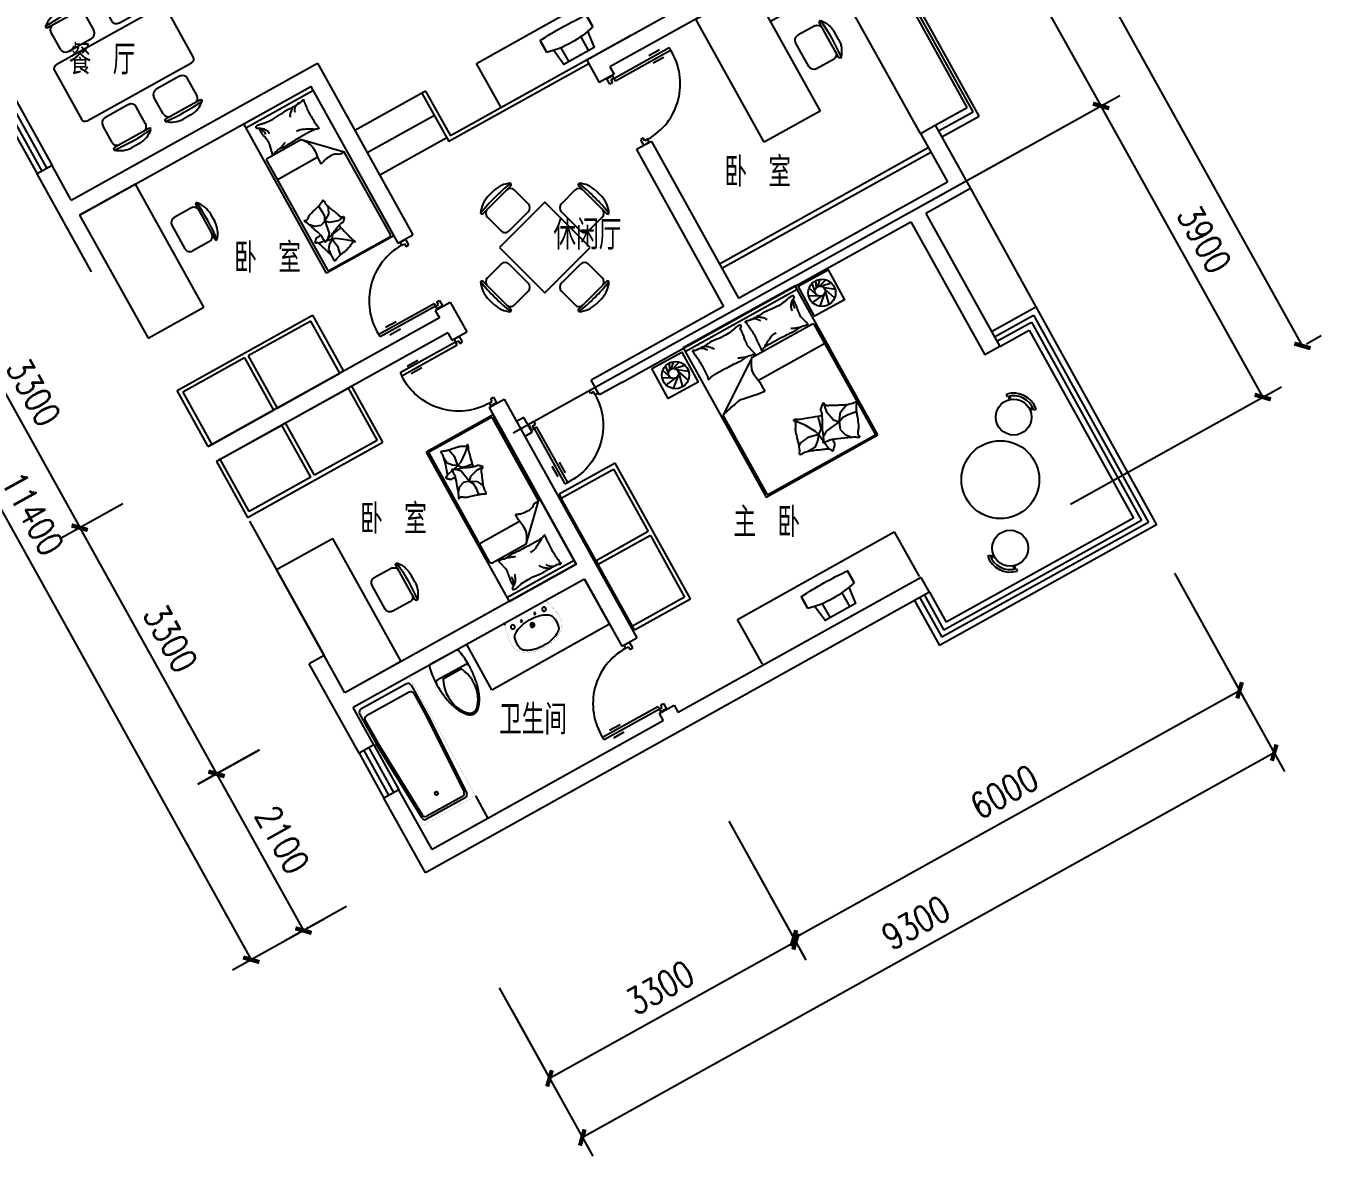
# Model space of a CAD drawing. Header units: millimetres. Extents: x 964 to 43707, y 588 to 33751.
# Drawn here: x 28531 to 43707, y 588 to 13825 of the extents above; entities that cross this region are included whole.
import ezdxf
from ezdxf.enums import TextEntityAlignment as Align

# ---------------------------------------------------------------- set-up
doc = ezdxf.new("R2010")
doc.units = ezdxf.units.MM
for name, color, linetype in [('1', 7, 'Continuous'), ('AXIS', 3, 'Continuous'), ('PUB_DIM', 3, 'Continuous'), ('PUB_TITLE', 4, 'Continuous'), ('PUB_WINDW', 7, 'Continuous'), ('WALL', 255, 'Continuous'), ('WINDOW', 2, 'Continuous'), ('家配', 7, 'Continuous')]:
    doc.layers.add(name, color=color, linetype=linetype)
doc.styles.add('_XY', font='txt.shx', dxfattribs={"width": 0.8, "bigfont": 'XY.shx'})
doc.styles.add('DIM_FONT', font='SIMPLEX', dxfattribs={"width": 0.8})
doc.styles.add('SIMPLEX', font='SIMPLEX.SHX')
doc.styles.get("Standard").update_dxf_attribs({"font": 'arial.ttf'})
doc.dimstyles.new('NORMAL', dxfattribs={"dimscale": 2, "dimtxt": 300, "dimasz": 1, "dimexe": 250, "dimexo": 300, "dimgap": 0.09, "dimtad": 1, "dimtoh": 1, "dimdec": 0, "dimzin": 0, "dimdsep": 46, "dimtxsty": 'DIM_FONT', "dimcen": 0.09, "dimadec": 0, "dimazin": 0, "dimtfac": 1, "dimtdec": 0, "dimtix": 1, "dimtofl": 0, "dimtmove": 2, "dimatfit": 3, "dimfxl": 1, "dimtolj": 1, "dimtzin": 0, "dimarcsym": 0})

# ---------------------------------------------------------------- blocks, each defined once
blk = doc.blocks.new('_DIMX')
at = {"const_width": 50}
blk.add_lwpolyline([(-70, -70), (70, 70)], dxfattribs=at)
blk = doc.blocks.new('*D54')
at = {"color": 0, "linetype": 'ByBlock', "transparency": 16777216}
for p, q in [((441370, 110648), (441542, 110744)), ((446887, 100613), (441324, 110621)), ((446934, 100638), (447106, 100733))]:
    blk.add_line(p, q, dxfattribs=at)
at = {"layer": 'DEFPOINTS', "color": 0, "linetype": 'ByBlock', "transparency": 16777216}
for p in [(441107, 110502), (441324, 110622), (446671, 100492)]:
    blk.add_point(p, dxfattribs=at)
at = {"color": 0, "linetype": 'ByBlock', "transparency": 16777216}
for p, rotation in [((441324, 110622), 119.066923857386), ((446888, 100612), 299.066923857386)]:
    blk.add_blockref('_DIMX', p, dxfattribs=dict(at, rotation=rotation))
at = {"color": 7, "linetype": 'ByBlock', "transparency": 16777216, "insert": (444368, 105763), "char_height": 300, "attachment_point": 5, "rotation": 299.0669, "style": '_XY'}
blk.add_mtext('\\A1;11700', dxfattribs=at)
blk = doc.blocks.new('*D55')
at = {"color": 0, "linetype": 'ByBlock', "transparency": 16777216}
for p, q in [((440672, 105053), (443143, 106427)), ((444528, 103422), (442925, 106305)), ((442275, 102169), (444747, 103543))]:
    blk.add_line(p, q, dxfattribs=at)
at = {"layer": 'DEFPOINTS', "color": 0, "linetype": 'ByBlock', "transparency": 16777216}
for p in [(442925, 106306), (440409, 104908), (442013, 102023)]:
    blk.add_point(p, dxfattribs=at)
at = {"color": 0, "linetype": 'ByBlock', "transparency": 16777216}
for p, rotation in [((442925, 106306), 119.0669238573867), ((444528, 103422), 299.0669238573867)]:
    blk.add_blockref('_DIMX', p, dxfattribs=dict(at, rotation=rotation))
at = {"color": 7, "linetype": 'ByBlock', "transparency": 16777216, "insert": (443989, 105010), "char_height": 300, "attachment_point": 5, "rotation": 299.0669, "style": '_XY'}
blk.add_mtext('\\A1;3300', dxfattribs=at)
blk = doc.blocks.new('*D56')
at = {"color": 0, "linetype": 'ByBlock', "transparency": 16777216}
for p, q in [((442275, 102169), (444747, 103543)), ((446422, 100014), (444529, 103421)), ((444170, 98760), (446641, 100134))]:
    blk.add_line(p, q, dxfattribs=at)
at = {"layer": 'DEFPOINTS', "color": 0, "linetype": 'ByBlock', "transparency": 16777216}
for p in [(444528, 103422), (442013, 102023), (443907, 98615)]:
    blk.add_point(p, dxfattribs=at)
at = {"color": 0, "linetype": 'ByBlock', "transparency": 16777216}
for p, rotation in [((444528, 103422), 119.0669238573862), ((446423, 100013), 299.0669238573862)]:
    blk.add_blockref('_DIMX', p, dxfattribs=dict(at, rotation=rotation))
at = {"color": 7, "linetype": 'ByBlock', "transparency": 16777216, "insert": (445738, 101863), "char_height": 300, "attachment_point": 5, "rotation": 299.0669, "style": '_XY'}
blk.add_mtext('\\A1;3900', dxfattribs=at)
blk = doc.blocks.new('*D57')
at = {"color": 0, "linetype": 'ByBlock', "transparency": 16777216}
for p, q in [((445729, 97337), (446679, 95629)), ((446556, 95847), (438450, 91341)), ((437622, 92830), (438571, 91122))]:
    blk.add_line(p, q, dxfattribs=at)
at = {"layer": 'DEFPOINTS', "color": 0, "linetype": 'ByBlock', "transparency": 16777216}
for p in [(445584, 97599), (437476, 93092), (438449, 91341)]:
    blk.add_point(p, dxfattribs=at)
at = {"color": 0, "linetype": 'ByBlock', "transparency": 16777216}
for p, rotation in [((446557, 95848), 29.06692385738525), ((438449, 91341), 209.0669238573853)]:
    blk.add_blockref('_DIMX', p, dxfattribs=dict(at, rotation=rotation))
at = {"color": 7, "linetype": 'ByBlock', "transparency": 16777216, "insert": (442358, 93856), "char_height": 300, "attachment_point": 5, "rotation": 29.0669, "style": '_XY'}
blk.add_mtext('\\A1;9300', dxfattribs=at)
blk = doc.blocks.new('*D58')
at = {"color": 0, "linetype": 'ByBlock', "transparency": 16777216}
for p, q in [((445389, 97949), (446273, 96359)), ((440929, 93675), (446151, 96577)), ((440166, 95045), (441050, 93456))]:
    blk.add_line(p, q, dxfattribs=at)
at = {"layer": 'DEFPOINTS', "color": 0, "linetype": 'ByBlock', "transparency": 16777216}
for p in [(445244, 98211), (446151, 96578), (440020, 95308)]:
    blk.add_point(p, dxfattribs=at)
at = {"color": 0, "linetype": 'ByBlock', "transparency": 16777216}
for p, rotation in [((446151, 96578), 29.06692385738744), ((440928, 93674), 209.0669238573875)]:
    blk.add_blockref('_DIMX', p, dxfattribs=dict(at, rotation=rotation))
at = {"color": 7, "linetype": 'ByBlock', "transparency": 16777216, "insert": (443394, 95388), "char_height": 300, "attachment_point": 5, "rotation": 29.0669, "style": '_XY'}
blk.add_mtext('\\A1;6000', dxfattribs=at)
blk = doc.blocks.new('*D59')
at = {"color": 0, "linetype": 'ByBlock', "transparency": 16777216}
for p, q in [((440360, 94696), (441070, 93418)), ((438066, 92034), (440948, 93636)), ((437476, 93092), (438186, 91815))]:
    blk.add_line(p, q, dxfattribs=at)
at = {"layer": 'DEFPOINTS', "color": 0, "linetype": 'ByBlock', "transparency": 16777216}
for p in [(440214, 94958), (440949, 93636), (437330, 93355)]:
    blk.add_point(p, dxfattribs=at)
at = {"color": 0, "linetype": 'ByBlock', "transparency": 16777216}
for p, rotation in [((440949, 93636), 29.06692385738651), ((438065, 92033), 209.0669238573865)]:
    blk.add_blockref('_DIMX', p, dxfattribs=dict(at, rotation=rotation))
at = {"color": 7, "linetype": 'ByBlock', "transparency": 16777216, "insert": (439361, 93097), "char_height": 300, "attachment_point": 5, "rotation": 29.0669, "style": '_XY'}
blk.add_mtext('\\A1;3300', dxfattribs=at)
blk = doc.blocks.new('M_E10')
for p, q in [((-740, -70), (-740, -680)), ((-700, -30), (-302, -30)), ((-640, -90), (-640, -660)), ((-600, -50), (-300, -50)), ((-300, -50), (695, -96)), ((-298, -30), (724, -76)), ((730, -136), (730, -614)), ((760, -116), (760, -634)), ((-700, -720), (-302, -720)), ((-600, -700), (-300, -700)), ((695, -654), (-300, -700)), ((685, -654), (-300, -700)), ((724, -674), (-298, -720))]:
    blk.add_line(p, q)
at = {"const_width": 1.5}
for points in [[(-800, 0), (800, 0)], [(-800, -750), (-800, 0)], [(800, 0), (800, -750)], [(800, -750), (-800, -750)]]:
    blk.add_lwpolyline(points, dxfattribs=at)
for radius in [20, 16]:
    blk.add_circle((550, -386), radius)
for centre, start, end in [((-700, -70), 90, 180), ((-600, -90), 90, 180), ((-302, -70), 83.7966, 90), ((690, -136), 0, 83.3675), ((720, -116), 0, 83.7966), ((-700, -680), 180, 270), ((-600, -660), 180, 270), ((-302, -680), 270, 276.2034), ((690, -614), 276.6325, 0), ((720, -634), 276.2034, 0)]:
    blk.add_arc(centre, 40, start, end)
at = {"width": 0.8, "flags": 9}
for tag in ['XSIZE', 'YSIZE']:
    blk.add_attdef(tag, (0, 0), '', height=0.5, dxfattribs=at)
blk = doc.blocks.new('*D60')
at = {"color": 0, "linetype": 'ByBlock', "transparency": 16777216}
for p, q in [((429778, 104060), (428704, 103463)), ((428923, 103583), (434570, 93423)), ((435426, 93898), (434352, 93301))]:
    blk.add_line(p, q, dxfattribs=at)
at = {"layer": 'DEFPOINTS', "color": 0, "linetype": 'ByBlock', "transparency": 16777216}
for p in [(430040, 104205), (435689, 94044), (434571, 93422)]:
    blk.add_point(p, dxfattribs=at)
at = {"color": 0, "linetype": 'ByBlock', "transparency": 16777216}
for p, rotation in [((428922, 103584), 119.0669238573874), ((434571, 93422), 299.0669238573873)]:
    blk.add_blockref('_DIMX', p, dxfattribs=dict(at, rotation=rotation))
at = {"color": 7, "linetype": 'ByBlock', "transparency": 16777216, "insert": (432009, 98649), "char_height": 300, "attachment_point": 5, "rotation": 299.0669, "style": '_XY'}
blk.add_mtext('\\A1;11400', dxfattribs=at)
blk = doc.blocks.new('*D61')
at = {"color": 0, "linetype": 'ByBlock', "transparency": 16777216}
for p, q in [((434668, 95880), (433945, 95478)), ((434164, 95599), (435183, 93765)), ((435688, 94045), (434965, 93643))]:
    blk.add_line(p, q, dxfattribs=at)
at = {"layer": 'DEFPOINTS', "color": 0, "linetype": 'ByBlock', "transparency": 16777216}
for p in [(434930, 96026), (435950, 94191), (435183, 93764)]:
    blk.add_point(p, dxfattribs=at)
at = {"color": 0, "linetype": 'ByBlock', "transparency": 16777216}
for p, rotation in [((434163, 95600), 119.0669238573946), ((435183, 93764), 299.0669238573946)]:
    blk.add_blockref('_DIMX', p, dxfattribs=dict(at, rotation=rotation))
at = {"color": 7, "linetype": 'ByBlock', "transparency": 16777216, "insert": (434935, 94828), "char_height": 300, "attachment_point": 5, "rotation": 299.0669, "style": '_XY'}
blk.add_mtext('\\A1;2100', dxfattribs=at)
blk = doc.blocks.new('M_C54TQD')
for p, q in [((0, -52), (1500, -52)), ((26, -509), (26, -1968)), ((853, -489), (46, -489)), ((853, -489), (1472, -916)), ((46, -761), (915, -761)), ((1472, -1968), (1472, -916)), ((161, -1514), (137, -1518)), ((255, -1552), (161, -1514)), ((395, -1471), (369, -1593)), ((381, -1368), (395, -1471)), ((528, -1559), (509, -1470)), ((698, -1472), (623, -1603)), ((778, -1368), (698, -1472)), ((90, -1638), (87, -1645)), ((188, -1621), (90, -1638)), ((257, -1618), (188, -1621)), ((324, -1645), (255, -1552)), ((324, -1645), (257, -1618)), ((369, -1593), (324, -1645)), ((324, -1645), (510, -1664)), ((324, -1645), (355, -1728)), ((510, -1664), (560, -1700)), ((548, -1617), (528, -1559)), ((605, -1658), (548, -1617)), ((605, -1658), (594, -1752)), ((623, -1603), (605, -1658)), ((605, -1658), (734, -1626)), ((605, -1658), (655, -1721)), ((734, -1626), (837, -1640)), ((837, -1640), (873, -1660)), ((335, -1810), (281, -1873)), ((355, -1728), (335, -1810)), ((560, -1700), (572, -1709)), ((592, -1767), (580, -1861)), ((655, -1721), (720, -1769)), ((720, -1769), (813, -1769)), ((46, -1988), (1452, -1988))]:
    blk.add_line(p, q)
blk.add_lwpolyline([(0, -2000), (0, 0), (1500, 0), (1500, -2000)], close=True)
for points in [[(101, -127, -0.263368), (73, -108, -0.494818), (82, -89, -0.049225), (100, -88, -0.036831), (124, -89, -0.031893), (161, -97, 0.035782), (195, -104, 0.032941), (285, -110, 0.026564), (396, -104, 0.017905), (434, -99, -0.033397), (454, -97, -0.03204), (491, -97, 0.018442), (555, -101, 0.010837), (620, -100, 0.014624), (668, -97, 0.111249), (691, -89, -0.153708), (708, -86, -0.076444), (715, -87, -0.215512), (717, -89, -0.585858), (714, -92, 0.363489), (709, -95, 0.191716), (709, -106, -0.129675), (711, -123, -0.01735), (708, -140, 0.019326), (706, -155, 0.018818), (699, -223, 0.021828), (698, -283, 0.006204), (700, -316, 0.001963), (706, -423, 0.028341), (710, -459, -0.117014), (709, -468, -0.36606), (708, -469, -0.03973), (694, -466, -0.048309), (681, -461, 0.062981), (670, -457, 0.04058), (647, -454, 0.014345), (580, -451, 0.005484), (454, -452, 0.007153), (358, -455, 0.008762), (316, -458, -0.008153), (270, -461, -0.06251), (213, -456, 0.078669), (167, -454, 0.047825), (145, -459, -0.034494), (114, -466, -0.023571), (89, -469, -0.510228), (88, -468), (95, -438), (116, -356, 0.073041), (118, -336, 0.023305), (112, -275, 0.018299), (108, -252, -0.01097), (101, -214, -0.042281), (98, -180, -0.027201), (101, -126)], [(99, -143, -0.05369), (114, -156, -0.070312), (122, -168, -0.015448), (125, -177, -0.013244), (129, -187, -0.082127), (132, -205, -0.064164), (129, -228)], [(101, -127, -0.077379), (136, -152, -0.077379), (161, -187, -0.047525), (171, -211, -0.047525), (176, -238)], [(575, -101, 0.027842), (551, -111, 0.048685), (539, -119, 0.023666), (511, -144, 0.031223), (492, -164, 0.046801), (486, -172, 0.023191), (478, -189)], [(657, -95, 0.088153), (622, -98, 0.088153), (591, -114, 0.077547), (569, -135, 0.077547), (555, -162)], [(810, -127, -0.263368), (782, -108, -0.494818), (791, -89, -0.049225), (809, -88, -0.036831), (833, -89, -0.031893), (871, -97, 0.035782), (905, -104, 0.032941), (994, -110, 0.026564), (1106, -104, 0.017905), (1143, -99, -0.033397), (1163, -97, -0.03204), (1200, -97, 0.018442), (1265, -101, 0.010837), (1329, -100, 0.014624), (1377, -97, 0.111249), (1400, -89, -0.153708), (1417, -86, -0.076444), (1424, -87, -0.215512), (1426, -89, -0.585858), (1423, -92, 0.363489), (1419, -95, 0.191716), (1419, -106, -0.129675), (1421, -123, -0.01735), (1418, -140, 0.019326), (1415, -155, 0.018818), (1408, -223, 0.021828), (1407, -283, 0.006204), (1409, -316, 0.001963), (1415, -423, 0.028341), (1419, -459, -0.117014), (1419, -468, -0.36606), (1417, -469, -0.03973), (1404, -466, -0.048309), (1390, -461, 0.062981), (1379, -457, 0.04058), (1356, -454, 0.014345), (1289, -451, 0.005484), (1164, -452, 0.007153), (1067, -455, 0.008762), (1025, -458, -0.008153), (979, -461, -0.06251), (922, -456, 0.078669), (877, -454, 0.047825), (854, -459, -0.034494), (823, -466, -0.023571), (798, -469, -0.510228), (797, -468), (805, -438), (825, -356, 0.073041), (827, -336, 0.023305), (821, -275, 0.018299), (817, -252, -0.01097), (810, -214, -0.042281), (807, -180, -0.027201), (810, -126)], [(1284, -101, 0.027842), (1260, -111, 0.048685), (1248, -119, 0.023666), (1220, -144, 0.031223), (1201, -164, 0.046801), (1196, -172, 0.023191), (1188, -189)], [(1366, -95, 0.088153), (1332, -98, 0.088153), (1300, -114, 0.077547), (1279, -135, 0.077547), (1265, -162)], [(191, -454, 0.009729), (219, -445, 0.009729), (246, -435, 0.007971), (267, -426, 0.007971), (289, -416)], [(661, -455, 0.016108), (622, -429, 0.024599), (595, -414, 0.009477), (546, -391, 0.015937), (516, -378, 0.072521), (500, -375, 0.033339), (463, -375)], [(901, -454, 0.009729), (928, -445, 0.009729), (955, -435, 0.007971), (977, -426, 0.007971), (998, -416)], [(853, -489, -0.085272), (917, -599, -0.124044), (926, -686), (912, -782), (914, -912)], [(914, -912, 0.007867), (1032, -894, 0.009508), (1128, -876, 0.006616), (1193, -862, -0.023828), (1212, -858, -0.080713), (1230, -859, -0.009591), (1383, -891, -0.013133), (1416, -899, -0.007859), (1472, -916)], [(464, -1480, 0.025626), (476, -1478, 0.0108), (605, -1436, 0.00456), (692, -1405, 0.01125), (727, -1391, 0.069394), (746, -1380, -0.079756), (763, -1371, -0.106399), (778, -1368, -0.328642), (782, -1372, -0.299547), (779, -1378, 0.189917), (774, -1387, 0.033518), (773, -1397, 0.075627), (773, -1402, 0.053489), (776, -1410, 0.017838), (788, -1432, 0.038394), (805, -1456, -0.059529), (816, -1472, -0.035943), (826, -1498, -0.011245), (852, -1585, -0.006203), (862, -1624, 0.010783), (868, -1647, 0.019485), (873, -1660, 0.005062), (892, -1710, 0.101392), (909, -1736, -0.223768), (914, -1749, -0.25558), (911, -1754, -0.081563), (895, -1759, -0.071805), (878, -1759, 0.069985), (861, -1759, 0.03546), (801, -1772, 0.029432), (732, -1797, 0.001554), (699, -1811, -0.00152), (665, -1826, -0.004735), (629, -1840, 0.00382), (586, -1859, 0.296001), (564, -1891, -0.649774), (542, -1900, -0.02319), (538, -1895, 0.0288), (534, -1892, 0.005727), (527, -1886, -0.004358), (519, -1878, -0.027528), (502, -1861, -0.046214), (493, -1850, -0.194121), (490, -1833, 0.133719), (489, -1809, 0.005779), (482, -1787, 0.008882)]]:
    blk.add_lwpolyline(points, format="xyb")
blk.add_lwpolyline([(58, -1583, 0.101392), (40, -1559, -0.223768), (34, -1546, -0.25558), (36, -1541, -0.081563), (52, -1535, -0.071805), (69, -1534, 0.069985), (86, -1532, 0.03546), (145, -1515, 0.029432), (211, -1485, 0.001554), (244, -1468, -0.00152), (276, -1451, -0.004735), (311, -1433, 0.00382), (353, -1412, 0.296001), (372, -1378, -0.649774), (393, -1367, -0.02319), (398, -1372, 0.0288), (402, -1375, 0.005727), (409, -1380, -0.004358), (418, -1387, -0.027528), (436, -1403, -0.046214), (445, -1414, -0.194121), (450, -1430, 0.133719), (453, -1454, 0.011505), (471, -1496, 0.008882), (497, -1550, 0.012426), (535, -1618, -0.033612), (547, -1644), (570, -1701), (588, -1744, 0.224341), (603, -1757, -0.722772), (603, -1766, -0.103513), (599, -1767, 0.053465), (592, -1767, 0.030109), (569, -1772, -0.031436), (547, -1776, -0.05324), (532, -1776, 0.05518), (517, -1777, 0.056271), (492, -1783, 0.0108), (366, -1835, 0.00456), (281, -1873, 0.01125), (247, -1889, 0.069394), (229, -1902, -0.079756), (213, -1912, -0.106399), (199, -1915, -0.328642), (195, -1912, -0.299547), (196, -1906, 0.189917), (201, -1896, 0.033518), (202, -1886, 0.075627), (201, -1882, 0.053489), (197, -1874, 0.017838), (184, -1853, 0.038394), (165, -1830, -0.059529), (153, -1815, -0.035943), (140, -1790, -0.011245), (108, -1705, -0.006203), (95, -1667, 0.010783), (87, -1645, 0.019485), (82, -1632, 0.005062)], format="xyb", close=True)
for centre, start, end in [((46, -509), 90, 180), ((46, -741), 180, 270), ((46, -1968), 180, 270), ((1452, -1968), 270, 0)]:
    blk.add_arc(centre, 20, start, end)
at = {"style": 'DIM_FONT', "width": 0.8, "flags": 9}
for tag in ['XSIZE', 'YSIZE']:
    blk.add_attdef(tag, (0, 0), '', height=0.5, dxfattribs=at)
blk = doc.blocks.new('A$C75BA48BB')
at = {"layer": '1'}
for p, q in [((556, 1247), (1016, 1247)), ((736, 1347), (835, 1347)), ((561, 1180), (561, 955)), ((1011, 1180), (1011, 955)), ((628, 887), (943, 887)), ((1650, 750), (0, 750)), ((0, 750), (0, 0)), ((1650, 0), (1650, 750)), ((0, 0), (1650, 0))]:
    blk.add_line(p, q, dxfattribs=at)
for centre, radius, start, end in [((546, 1263), 10, 130.7265, 202.67), ((556, 1267), 20, 202.67, 270), ((746, 1032), 316, 91.7651, 130.7265), ((786, -1431), 2713, 84.8023, 95.1977), ((628, 1180), 67.5, 90, 180), ((826, 1032), 316, 49.2735, 88.2349), ((943, 1180), 67.5, 0, 90), ((1016, 1267), 20, 270, 337.33), ((1025, 1263), 10, 337.33, 49.2735), ((628, 955), 67.5, 180, 270), ((943, 955), 67.5, 270, 0)]:
    blk.add_arc(centre, radius, start, end, dxfattribs=at)
at = {"layer": '1', "width": 0.8, "flags": 9}
for tag in ['YSIZE', 'XSIZE']:
    blk.add_attdef(tag, (1647, 0), '', height=0.5, dxfattribs=at)
blk = doc.blocks.new('M_C55HKH')
for p, q in [((0, -52), (900, -52)), ((26, -509), (26, -1968)), ((503, -489), (46, -489)), ((503, -489), (872, -858)), ((46, -761), (564, -761)), ((872, -1968), (872, -858)), ((299, -1273), (295, -1270)), ((307, -1352), (299, -1273)), ((305, -1407), (307, -1352)), ((357, -1410), (393, -1337)), ((393, -1337), (392, -1318)), ((146, -1456), (100, -1409)), ((211, -1478), (146, -1456)), ((278, -1459), (211, -1478)), ((278, -1459), (251, -1606)), ((278, -1459), (305, -1407)), ((278, -1459), (357, -1410)), ((317, -1498), (278, -1459)), ((412, -1527), (317, -1498)), ((163, -1664), (89, -1649)), ((249, -1682), (175, -1667)), ((219, -1643), (211, -1652)), ((251, -1606), (219, -1643)), ((249, -1682), (286, -1639)), ((286, -1639), (333, -1628)), ((333, -1628), (405, -1618)), ((495, -1523), (412, -1527)), ((154, -1766), (147, -1841)), ((196, -1718), (154, -1766)), ((249, -1682), (196, -1718)), ((266, -1787), (243, -1892)), ((249, -1682), (266, -1787)), ((292, -1700), (249, -1682)), ((391, -1769), (292, -1700)), ((469, -1839), (391, -1769)), ((46, -1988), (852, -1988))]:
    blk.add_line(p, q)
blk.add_lwpolyline([(0, -2000), (0, 0), (900, 0), (900, -2000)], close=True)
for points in [[(135, -134, -0.263368), (107, -115, -0.494818), (116, -96, -0.049225), (134, -94, -0.036831), (158, -96, -0.031893), (196, -104, 0.035782), (230, -111, 0.032941), (319, -117, 0.026564), (430, -111, 0.017905), (468, -106, -0.033397), (488, -104, -0.03204), (525, -104, 0.018442), (590, -107, 0.010837), (654, -107, 0.014624), (702, -104, 0.111249), (725, -96, -0.153708), (742, -92, -0.076444), (749, -94, -0.215512), (751, -96, -0.585858), (748, -99, 0.363489), (744, -102, 0.191716), (743, -113, -0.129675), (745, -130, -0.01735), (742, -147, 0.019326), (740, -162, 0.018818), (733, -230, 0.021828), (732, -289, 0.006204), (734, -323, 0.001963), (740, -430, 0.028341), (744, -466, -0.117014), (744, -475, -0.36606), (742, -476, -0.03973), (728, -473, -0.048309), (715, -468, 0.062981), (704, -464, 0.04058), (681, -461, 0.014345), (614, -458, 0.005484), (488, -459, 0.007153), (392, -462, 0.008762), (350, -465, -0.008153), (304, -468, -0.06251), (247, -463, 0.078669), (201, -461, 0.047825), (179, -466, -0.034494), (148, -473, -0.023571), (123, -476, -0.510228), (122, -475), (129, -445), (150, -363, 0.073041), (152, -343, 0.023305), (146, -282, 0.018299), (142, -259, -0.01097), (135, -221, -0.042281), (132, -187, -0.027201), (135, -133)], [(133, -150, -0.05369), (148, -163, -0.070312), (156, -175, -0.015448), (159, -183, -0.013244), (163, -194, -0.082127), (166, -212, -0.064164), (163, -235)], [(135, -134, -0.077379), (170, -159, -0.077379), (195, -194, -0.047525), (205, -218, -0.047525), (210, -244)], [(609, -107, 0.027842), (585, -118, 0.048685), (573, -126, 0.023666), (545, -150, 0.031223), (526, -171, 0.046801), (521, -179, 0.023191), (513, -196)], [(691, -102, 0.088153), (656, -105, 0.088153), (625, -120, 0.077547), (604, -142, 0.077547), (590, -169)], [(225, -460, 0.009729), (253, -451, 0.009729), (280, -441, 0.007971), (301, -432, 0.007971), (323, -423)], [(695, -462, 0.016108), (656, -436, 0.024599), (629, -421, 0.009477), (580, -397, 0.015937), (550, -385, 0.072521), (534, -381, 0.033339), (498, -381)], [(503, -489, -0.085272), (566, -599, -0.124044), (575, -686), (562, -782), (563, -854)], [(563, -854, -0.027362), (602, -838, -0.040834), (629, -830, -0.038441), (717, -821, -0.076528), (761, -826, -0.103649), (788, -840, 0.093398), (818, -857, 0.072727), (841, -861, 0.052315), (872, -858)], [(400, -1581, 0.025626), (402, -1591, 0.0108), (426, -1697, 0.00456), (445, -1769, 0.01125), (454, -1797, 0.069394), (462, -1813, -0.079756), (468, -1827, -0.106399), (469, -1839, -0.328642), (466, -1842, -0.299547), (461, -1840, 0.189917), (454, -1835, 0.033518), (446, -1833, 0.075627), (442, -1833, 0.053489), (436, -1835, 0.017838), (418, -1843, 0.038394), (397, -1855, -0.059529), (384, -1862, -0.035943), (362, -1869, -0.011245), (291, -1884, -0.006203), (259, -1889, 0.010783), (241, -1893, 0.019485), (230, -1895, 0.005062), (188, -1908, 0.101392), (167, -1919, -0.223768), (156, -1922, -0.25558), (153, -1920, -0.081563), (150, -1907, -0.071805), (151, -1893, 0.069985), (152, -1879, 0.03546), (145, -1831, 0.029432), (130, -1774, 0.001554), (121, -1746, -0.00152), (112, -1718, -0.004735), (102, -1689, 0.00382), (91, -1653, 0.296001), (66, -1634, -0.649774), (61, -1616, -0.02319), (65, -1613, 0.0288), (68, -1610, 0.005727), (73, -1605, -0.004358), (80, -1599, -0.027528), (94, -1586, -0.046214), (104, -1580, -0.194121), (117, -1579, 0.133719), (137, -1580, 0.005779), (155, -1575, 0.008882)]]:
    blk.add_lwpolyline(points, format="xyb")
blk.add_lwpolyline([(345, -1251, 0.101392), (366, -1238, -0.223768), (377, -1234, -0.25558), (380, -1236, -0.081563), (384, -1249, -0.071805), (384, -1263, 0.069985), (384, -1277, 0.03546), (394, -1324, 0.029432), (414, -1380, 0.001554), (425, -1407, -0.00152), (437, -1434, -0.004735), (448, -1462, 0.00382), (462, -1497, 0.296001), (488, -1515, -0.649774), (495, -1532, -0.02319), (491, -1536, 0.0288), (488, -1539, 0.005727), (484, -1544, -0.004358), (478, -1551, -0.027528), (464, -1564, -0.046214), (455, -1571, -0.194121), (442, -1573, 0.133719), (422, -1574, 0.011505), (387, -1586, 0.008882), (343, -1604, 0.012426), (286, -1629, -0.033612), (264, -1637), (218, -1652), (182, -1663, 0.224341), (170, -1674, -0.722772), (163, -1673, -0.103513), (163, -1670, 0.053465), (163, -1664, 0.030109), (161, -1646, -0.031436), (159, -1628, -0.05324), (160, -1616, 0.05518), (161, -1604, 0.056271), (157, -1583, 0.0108), (124, -1480, 0.00456), (100, -1409, 0.01125), (89, -1381, 0.069394), (80, -1366, -0.079756), (73, -1353, -0.106399), (71, -1341, -0.328642), (74, -1338, -0.299547), (79, -1340, 0.189917), (86, -1344, 0.033518), (94, -1345, 0.075627), (98, -1345, 0.053489), (104, -1343, 0.017838), (122, -1333, 0.038394), (141, -1319, -0.059529), (154, -1311, -0.035943), (175, -1303, -0.011245), (245, -1283, -0.006203), (276, -1275, 0.010783), (295, -1270, 0.019485), (305, -1266, 0.005062)], format="xyb", close=True)
for centre, start, end in [((46, -509), 90, 180), ((46, -741), 180, 270), ((46, -1968), 180, 270), ((852, -1968), 270, 0)]:
    blk.add_arc(centre, 20, start, end)
at = {"style": 'DIM_FONT', "width": 0.8, "flags": 9}
for tag in ['XSIZE', 'YSIZE']:
    blk.add_attdef(tag, (0, 0), '', height=0.5, dxfattribs=at)
blk = doc.blocks.new('_WBLK')
for p, q in [((-0.5, 0.5), (0.5, 0.5)), ((0.5, 0.1667), (-0.5, 0.1667)), ((0.5, -0.1667), (-0.5, -0.1667)), ((-0.5, -0.5), (0.5, -0.5))]:
    blk.add_line(p, q)
at = {"style": 'SIMPLEX', "flags": 9}
blk.add_attdef('A', text='', height=1, dxfattribs=at).set_placement((0, 1.5), align=Align.MIDDLE)
blk = doc.blocks.new('M_A23MCU')
for p, q in [((-0.454, 0.081), (-0.454, 0.905)), ((-0.454, 0.905), (-0.413, 0.905)), ((-0.413, 0.905), (-0.413, 0.081)), ((-0.489, 0.782), (-0.489, 0.624)), ((-0.378, 0.782), (-0.378, 0.624)), ((-0.495, -0.002), (-0.495, 0.081)), ((-0.495, 0.081), (-0.454, 0.081)), ((-0.413, 0.081), (-0.454, 0.081)), ((-0.454, 0.081), (-0.454, 0.039)), ((-0.454, 0.039), (-0.413, 0.039)), ((-0.413, 0.039), (-0.413, -0.002)), ((0.412, 0.039), (0.412, -0.002)), ((0.453, 0.039), (0.412, 0.039)), ((0.453, 0.081), (0.453, 0.039)), ((0.494, 0.081), (0.453, 0.081)), ((0.494, -0.002), (0.494, 0.081)), ((-0.413, -0.002), (-0.495, -0.002)), ((-0.495, -0.002), (-0.495, -0.002)), ((0.412, -0.002), (0.494, -0.002)), ((0.494, -0.002), (0.494, -0.002))]:
    blk.add_line(p, q)
blk.add_arc((-0.372, 0.082), 0.825, 359.9283, 92.866)
blk = doc.blocks.new('A$C5F09389E')
at = {"layer": '1'}
for p, q in [((0, 750), (1815, 750)), ((0, 0), (0, 750)), ((50, 700), (50, 0)), ((876, 700), (50, 700)), ((876, 700), (876, 0)), ((1765, 700), (926, 700)), ((926, 700), (926, 0)), ((1765, 0), (1765, 700)), ((1815, 750), (1815, 0)), ((0, 0), (50, 0)), ((50, 0), (876, 0)), ((926, 0), (876, 0)), ((926, 0), (1765, 0)), ((1815, 0), (1765, 0))]:
    blk.add_line(p, q, dxfattribs=at)
at = {"layer": '1', "width": 0.8, "flags": 9}
for tag in ['YSIZE', 'XSIZE']:
    blk.add_attdef(tag, (901, 750), '', height=0.5, dxfattribs=at)
blk = doc.blocks.new('U_E14DMC')
for points in [[(45, 227, 0.043026), (26, 440, 0.056336), (-20, 597, 0.098945), (-104, 721, 0.197302), (-175, 751, 0.197302), (-246, 721, 0.098945), (-330, 597, 0.056336), (-376, 440, 0.043026), (-395, 227, 0.043026)], [(-394, 252, 0.015542), (-394, 200, 0.055493), (-369, 15, 0.344103), (-350, 0), (0, 0, 0.344103), (19, 15, 0.055493), (44, 200, 0.015542), (44, 252)], [(-395, 227, 0.386524), (-365, 200), (15, 200, 0.386524), (45, 227)]]:
    blk.add_lwpolyline(points, format="xyb")
blk.add_lwpolyline([(-324, 567, 0.191306), (-299, 222), (-51, 222, 0.191306), (-26, 567, 0.009071), (-36, 591, 0.098945), (-116, 709, 0.197302), (-175, 733, 0.197302), (-234, 709, 0.098945), (-314, 591, 0.009071)], format="xyb", close=True)
at = {"flags": 9}
for tag in ['XSIZE', 'YSIZE']:
    blk.add_attdef(tag, (0, 0), '', height=0.5, dxfattribs=at)
blk = doc.blocks.new('_E1OIJ')
at = {"extrusion": (0, 0, -1), "zscale": -1, "rotation": 133.0798325905204}
blk.add_blockref('U_E14DMC', (43, 280), dxfattribs=at)
at = {"style": 'DIM_FONT', "width": 0.8, "flags": 9}
for tag in ['XSIZE', 'YSIZE']:
    blk.add_attdef(tag, (0, 0), '', height=0.5, dxfattribs=at)
blk = doc.blocks.new('M_E11')
for p, q in [((-280, -10), (-280, 0)), ((280, 0), (280, -10)), ((-251, -189), (-251, -186)), ((-248, -183), (-250, -185))]:
    blk.add_line(p, q)
at = {"const_width": 1.5}
for points in [[(-280, 0), (280, 0)], [(-326, -200), (-280, -5)], [(326, -204), (280, -5)]]:
    blk.add_lwpolyline(points, dxfattribs=at)
for points in [[(253, -188, 0.098208), (193, -141, 0.066287), (110, -111, 0.052428), (0, -100, 0.052428), (-110, -111, 0.066287), (-193, -141, 0.093876), (-251, -186, 0.171377)], [(-250, -358, 0.091341), (-193, -401, 0.066287), (-110, -431, 0.052428), (0, -442, 0.052428), (110, -431, 0.066287), (193, -401, 0.091756), (250, -358, 0.171377)]]:
    blk.add_lwpolyline(points, format="xyb")
for points in [[(-326, -200, 0.008223), (-326, -204, 0.149285)], [(-326, -266, 0.149285), (-304, -337, 0.107079), (-231, -408, 0.075625), (-131, -450, 0.062436), (-1, -467, 0.062436), (130, -452, 0.075625), (230, -410, 0.107079), (304, -339, 0.149285), (326, -268, 0.005205), (326, -266, 0.086596)]]:
    blk.add_lwpolyline(points, format="xyb", dxfattribs=at)
at = {"const_width": 1.5, "flags": 128}
for points in [[(-326, -204), (-326, -268)], [(326, -204), (326, -268)]]:
    blk.add_lwpolyline(points, dxfattribs=at)
at = {"flags": 128}
for points in [[(-253, -188, 0.172546), (-250, -358, 0.726395)], [(253, -188, -0.172546), (250, -358, -0.726395)]]:
    blk.add_lwpolyline(points, format="xyb", dxfattribs=at)
for centre, radius in [((-210, -75), 24), ((-210, -75), 24), ((-210, -75), 24), ((-90, -65), 10), ((0, -170), 25), ((90, -65), 10), ((210, -75), 24), ((0, -170), 15)]:
    blk.add_circle(centre, radius)
blk.add_arc((-250, -186), 1, 131.3224, 180)
at = {"width": 0.8, "flags": 9}
for tag in ['XSIZE', 'YSIZE']:
    blk.add_attdef(tag, (0, 0), '', height=0.5, dxfattribs=at)
blk = doc.blocks.new('A$C4B216491')
for p, q in [((186, 437), (0, 437)), ((187, 173), (0, 173))]:
    blk.add_line(p, q)
for points in [[(380, 620), (380, 620), (220, 620)], [(220, 620), (380, 620)], [(205, 539), (0, 514), (0, 106), (205, 81)], [(0, 514), (0, 106)], [(220, 0), (380, 0)], [(380, 0), (220, 0)]]:
    blk.add_lwpolyline(points)
for centre, radius, start, end in [((1412, 310), 1232, 165.4226, 194.5774), ((-4102, 310), 4492, 356.0431, 3.9569)]:
    blk.add_arc(centre, radius, start, end)
blk = doc.blocks.new('M_C25MYD')
for p, q in [((-389, 921), (-290, 921)), ((298, 921), (397, 921)), ((-569, 821), (-109, 821)), ((117, 821), (577, 821)), ((-564, 754), (-564, 529)), ((-114, 754), (-114, 529)), ((122, 754), (122, 529)), ((572, 754), (572, 529)), ((-497, 461), (-182, 461)), ((190, 461), (505, 461)), ((-746, 342), (-746, -308)), ((704, 392), (-696, 392)), ((754, -308), (754, 342)), ((-696, -358), (704, -358)), ((-182, -427), (-497, -427)), ((505, -427), (190, -427)), ((-564, -720), (-564, -495)), ((-114, -720), (-114, -495)), ((122, -720), (122, -495)), ((572, -720), (572, -495)), ((-109, -787), (-569, -787)), ((-290, -887), (-389, -887)), ((577, -787), (117, -787)), ((397, -887), (298, -887))]:
    blk.add_line(p, q)
for centre, radius, start, end in [((-379, 606), 316, 91.7651, 130.7265), ((-300, 606), 316, 49.2735, 88.2349), ((307, 606), 316, 91.7651, 130.7265), ((387, 606), 316, 49.2735, 88.2349), ((-579, 837), 10, 130.7265, 202.67), ((-569, 841), 20, 202.67, 270), ((-339, -1857), 2713, 84.8023, 95.1977), ((-497, 754), 67.5, 90, 180), ((-182, 754), 67.5, 0, 90), ((-109, 841), 20, 270, 337.33), ((-100, 837), 10, 337.33, 49.2735), ((108, 837), 10, 130.7265, 202.67), ((117, 841), 20, 202.67, 270), ((347, -1857), 2713, 84.8023, 95.1977), ((190, 754), 67.5, 90, 180), ((505, 754), 67.5, 0, 90), ((577, 841), 20, 270, 337.33), ((587, 837), 10, 337.33, 49.2735), ((-497, 529), 67.5, 180, 270), ((-182, 529), 67.5, 270, 0), ((190, 529), 67.5, 180, 270), ((505, 529), 67.5, 270, 0), ((-696, 342), 50, 90, 180), ((704, 342), 50, 0, 90), ((-696, -308), 50, 180, 270), ((-497, -495), 67.5, 90, 180), ((-182, -495), 67.5, 0, 90), ((190, -495), 67.5, 90, 180), ((505, -495), 67.5, 0, 90), ((704, -308), 50, 270, 0), ((-497, -720), 67.5, 180, 270), ((-182, -720), 67.5, 270, 0), ((190, -720), 67.5, 180, 270), ((505, -720), 67.5, 270, 0), ((-579, -803), 10, 157.33, 229.2735), ((-569, -807), 20, 90, 157.33), ((-379, -572), 316, 229.2735, 268.2349), ((-339, 1890), 2713, 264.8023, 275.1977), ((-300, -572), 316, 271.7651, 310.7265), ((-109, -807), 20, 22.67, 90), ((-100, -803), 10, 310.7265, 22.67), ((108, -803), 10, 157.33, 229.2735), ((117, -807), 20, 90, 157.33), ((307, -572), 316, 229.2735, 268.2349), ((347, 1890), 2713, 264.8023, 275.1977), ((387, -572), 316, 271.7651, 310.7265), ((577, -807), 20, 22.67, 90), ((587, -803), 10, 310.7265, 22.67)]:
    blk.add_arc(centre, radius, start, end)
at = {"width": 0.8, "flags": 9}
for tag in ['XSIZE', 'YSIZE']:
    blk.add_attdef(tag, (0, 0), '', height=0.5, dxfattribs=at)
blk = doc.blocks.new('M_C36OAK')
for p, q in [((-447, 1650), (-447, 750)), ((3, 1650), (-447, 1650)), ((3, 750), (3, 1650)), ((-1199, 1247), (-739, 1247)), ((-1019, 1347), (-920, 1347)), ((-1194, 1180), (-1194, 955)), ((-744, 1180), (-744, 955)), ((-1127, 887), (-812, 887)), ((-1647, 750), (-1647, 0)), ((3, 750), (-1647, 750)), ((3, 0), (3, 750)), ((-1647, 0), (3, 0))]:
    blk.add_line(p, q)
for centre, radius, start, end in [((-1208, 1263), 10, 130.7265, 202.67), ((-1199, 1267), 20, 202.67, 270), ((-1009, 1032), 316, 91.7651, 130.7265), ((-969, -1431), 2713, 84.8023, 95.1977), ((-1127, 1180), 67.5, 90, 180), ((-929, 1032), 316, 49.2735, 88.2349), ((-812, 1180), 67.5, 0, 90), ((-739, 1267), 20, 270, 337.33), ((-730, 1263), 10, 337.33, 49.2735), ((-1127, 955), 67.5, 180, 270), ((-812, 955), 67.5, 270, 0)]:
    blk.add_arc(centre, radius, start, end)
at = {"width": 0.8, "flags": 9}
for tag in ['XSIZE', 'YSIZE']:
    blk.add_attdef(tag, (0, 0), '', height=0.5, dxfattribs=at)
blk = doc.blocks.new('M_C58LWA')
for p, q in [((-173, -181), (-194, -202)), ((-136, -160), (-161, -191)), ((-124, -170), (-150, -200)), ((124, -170), (150, -200)), ((136, -160), (161, -191)), ((173, -181), (194, -202))]:
    blk.add_line(p, q)
at = {"linetype": 'Continuous'}
blk.add_circle((0, 0), 210, dxfattribs=at)
for radius in [280, 250]:
    blk.add_arc((0, 0), radius, 226.2207, 313.7793)
at = {"style": 'DIM_FONT', "width": 0.8, "flags": 9}
for tag in ['XSIZE', 'YSIZE']:
    blk.add_attdef(tag, (0, 0), '', height=0.5, dxfattribs=at)
blk = doc.blocks.new('U_A117PVA')
blk.add_blockref('M_C58LWA', (-10, 10))
at = {"flags": 9}
for tag in ['XSIZE', 'YSIZE']:
    blk.add_attdef(tag, (0, 0), '', height=0.5, dxfattribs=at)
blk = doc.blocks.new('_C1OBE')
at = {"layer": '家配', "rotation": 349.2180200257455}
blk.add_blockref('U_A117PVA', (-19, 11), dxfattribs=at)
at = {"style": 'DIM_FONT', "width": 0.8, "flags": 9}
for tag in ['XSIZE', 'YSIZE']:
    blk.add_attdef(tag, (0, 0), '', height=0.5, dxfattribs=at)
blk = doc.blocks.new('M_C5')
for p, q in [((-60, 63), (-50, 152)), ((-28, 86), (7, 160)), ((-54, -14), (-154, 45)), ((-71, 21), (-106, 120)), ((-9, 88), (59, 149)), ((12, 83), (112, 114)), ((26, 75), (152, 50)), ((42, 53), (156, -35)), ((48, 21), (102, -123)), ((-26, -30), (-153, -47)), ((14, -26), (-99, -126)), ((41, -2), (5, -160))]:
    blk.add_line(p, q)
for centre, radius in [((0, 0), 160), ((-11, 28), 60)]:
    blk.add_circle(centre, radius)
at = {"width": 0.8, "flags": 9}
for tag in ['XSIZE', 'YSIZE']:
    blk.add_attdef(tag, (0, 0), '', height=0.5, dxfattribs=at)
blk = doc.blocks.new('U_A1NXH')
blk.add_lwpolyline([(-194, 186), (206, 186), (206, -214), (-194, -214)], close=True)
blk.add_blockref('M_C5', (14, -14))
at = {"style": 'DIM_FONT', "width": 0.8, "flags": 9}
for tag in ['XSIZE', 'YSIZE']:
    blk.add_attdef(tag, (0, 0), '', height=0.5, dxfattribs=at)
blk = doc.blocks.new('*D72')
at = {"color": 0, "linetype": 'ByBlock', "transparency": 16777216}
for p, q in [((433065, 98764), (432342, 98362)), ((432561, 98482), (434163, 95600)), ((434668, 95879), (433945, 95477))]:
    blk.add_line(p, q, dxfattribs=at)
at = {"layer": 'DEFPOINTS', "color": 0, "linetype": 'ByBlock', "transparency": 16777216}
for p in [(433327, 98910), (434930, 96025), (434164, 95599)]:
    blk.add_point(p, dxfattribs=at)
at = {"color": 0, "linetype": 'ByBlock', "transparency": 16777216}
for p, rotation in [((432560, 98483), 119.0669238573954), ((434164, 95599), 299.0669238573954)]:
    blk.add_blockref('_DIMX', p, dxfattribs=dict(at, rotation=rotation))
at = {"color": 7, "linetype": 'ByBlock', "transparency": 16777216, "insert": (433624, 97187), "char_height": 300, "attachment_point": 5, "rotation": 299.0669, "style": '_XY'}
blk.add_mtext('\\A1;3300', dxfattribs=at)
blk = doc.blocks.new('*D73')
at = {"color": 0, "linetype": 'ByBlock', "transparency": 16777216}
for p, q in [((431462, 101648), (430739, 101246)), ((430958, 101367), (432560, 98484)), ((433065, 98764), (432342, 98362))]:
    blk.add_line(p, q, dxfattribs=at)
at = {"layer": 'DEFPOINTS', "color": 0, "linetype": 'ByBlock', "transparency": 16777216}
for p in [(431724, 101794), (433327, 98910), (432560, 98483)]:
    blk.add_point(p, dxfattribs=at)
at = {"color": 0, "linetype": 'ByBlock', "transparency": 16777216}
for p, rotation in [((430957, 101368), 119.0669238573956), ((432560, 98483), 299.0669238573956)]:
    blk.add_blockref('_DIMX', p, dxfattribs=dict(at, rotation=rotation))
at = {"color": 7, "linetype": 'ByBlock', "transparency": 16777216, "insert": (432021, 100071), "char_height": 300, "attachment_point": 5, "rotation": 299.0669, "style": '_XY'}
blk.add_mtext('\\A1;3300', dxfattribs=at)
blk = doc.blocks.new('M_C31TFZ')
for p, q in [((-729, 395), (-404, 720)), ((-672, 593), (-602, 663)), ((-359, 669), (-200, 510)), ((348, 669), (189, 510)), ((393, 721), (718, 395)), ((591, 664), (661, 594)), ((-5, 527), (-536, -3)), ((525, -3), (-5, 527)), ((-678, 351), (-518, 192)), ((-423, 192), (-200, 415)), ((189, 415), (412, 192)), ((667, 351), (508, 192)), ((-536, -3), (-5, -533)), ((-5, -533), (525, -3)), ((-677, -357), (-518, -198)), ((-200, -421), (-423, -198)), ((412, -198), (190, -420)), ((667, -357), (508, -198)), ((-403, -726), (-729, -401)), ((718, -401), (393, -726)), ((-602, -670), (-672, -599)), ((-359, -675), (-200, -516)), ((349, -675), (190, -516)), ((661, -599), (591, -669))]:
    blk.add_line(p, q)
for centre, radius, start, end in [((1327, -1336), 2713, 129.8023, 140.1977), ((-386, 434), 316, 94.2735, 133.2349), ((-407, 621), 67.5, 45, 135), ((-408, 738), 10, 22.33, 94.2735), ((-418, 734), 20, 315, 22.33), ((396, 622), 67.5, 45, 135), ((407, 735), 20, 157.67, 225), ((398, 738), 10, 85.7265, 157.67), ((-1338, -1336), 2713, 39.8023, 50.1977), ((375, 434), 316, 46.7651, 85.7265), ((-442, 377), 316, 136.7651, 175.7265), ((-248, 462), 67.5, 315, 45), ((237, 462), 67.5, 135, 225), ((431, 377), 316, 4.2735, 43.2349), ((-747, 400), 10, 175.7265, 247.67), ((-743, 409), 20, 247.67, 315), ((-630, 399), 67.5, 135, 225), ((619, 399), 67.5, 315, 45), ((732, 409), 20, 225, 292.33), ((736, 400), 10, 292.33, 4.2735), ((-471, 239), 67.5, 225, 315), ((460, 240), 67.5, 225, 315), ((-471, -246), 67.5, 45, 135), ((460, -245), 67.5, 45, 135), ((-747, -406), 10, 112.33, 184.2735), ((-442, -383), 316, 184.2735, 223.2349), ((1328, 1330), 2713, 219.8023, 230.1977), ((-743, -415), 20, 45, 112.33), ((-630, -405), 67.5, 135, 225), ((-248, -468), 67.5, 315, 45), ((237, -468), 67.5, 135, 225), ((-1338, 1330), 2713, 309.8023, 320.1977), ((431, -383), 316, 316.7651, 355.7265), ((619, -405), 67.5, 315, 45), ((732, -415), 20, 67.67, 135), ((736, -406), 10, 355.7265, 67.67), ((-385, -440), 316, 226.7651, 265.7265), ((-407, -627), 67.5, 225, 315), ((-408, -744), 10, 265.7265, 337.67), ((-418, -741), 20, 337.67, 45), ((396, -627), 67.5, 225, 315), ((407, -740), 20, 135, 202.33), ((398, -744), 10, 202.33, 274.2735), ((375, -439), 316, 274.2735, 313.2349)]:
    blk.add_arc(centre, radius, start, end)
at = {"width": 0.8, "flags": 9}
for tag in ['XSIZE', 'YSIZE']:
    blk.add_attdef(tag, (0, 0), '', height=0.5, dxfattribs=at)
blk = doc.blocks.new('1T4F69')
blk.add_line((30298, -26279.6), (31172.5, -27852.9))
at = {"layer": '1'}
for p, q in [((32955.4, -20918.8), (34788.8, -19893.5)), ((33248.3, -21442.5), (32955.4, -20918.8)), ((35803.1, -23265.4), (38250.4, -21905.1)), ((35832.2, -23317.9), (38279.6, -21957.5)), ((36016.4, -27430.8), (37849.7, -26405.5)), ((37849.7, -26405.5), (38142.6, -26929.1)), ((34515.4, -27482.1), (34222.2, -26958.6)), ((36309.2, -27954.4), (36016.4, -27430.8)), ((33136.1, -28254.9), (34515.4, -27482.1))]:
    blk.add_line(p, q, dxfattribs=at)
at = {"layer": '1', "extrusion": (0, 0, -1)}
for p, q in [((33136.1, -28254.9), (32842, -27725.8)), ((32945.5, -29498.8), (33091.2, -29761))]:
    blk.add_line(p, q, dxfattribs=at)
at = {"layer": '1'}
blk.add_circle((39094.4, -25793.9), 456.3, dxfattribs=at)
at = {"layer": 'AXIS'}
blk.add_line((39396.6, -21908.7), (33386.5, -25249.3), dxfattribs=at)
at = {"layer": 'WALL'}
for p, q in [((36967.8, -19597.6), (34520.5, -20957.9)), ((35914.8, -19954.1), (34248.5, -20880.3)), ((28208.9, -22521.1), (31093.3, -20917.9)), ((31093.3, -20917.9), (32210.7, -22928.2)), ((34248.5, -20880.3), (34394.3, -21142.5)), ((34569.1, -21045.3), (34394.3, -21142.5)), ((34520.5, -20957.9), (34569.1, -21045.3)), ((28306.1, -22696), (31015.7, -21189.9)), ((31015.7, -21189.9), (32035.9, -23025.4)), ((38158.1, -21739), (38332.9, -21641.9)), ((38332.9, -21641.9), (38745.9, -22384.8)), ((35006.3, -21832), (34831.5, -21929.1)), ((35006.3, -21832), (36026.6, -23667.5)), ((38158.1, -21739), (38473.9, -22307.2)), ((34831.5, -21929.1), (35851.8, -23764.6)), ((27984.1, -22116.6), (27809.3, -22213.8)), ((28208.9, -22521.1), (27984.1, -22116.6)), ((28447.1, -23361.3), (27809.3, -22213.8)), ((36026.6, -23667.5), (38473.9, -22307.2)), ((38745.9, -22384.8), (38221.5, -22676.3)), ((38221.5, -22676.3), (39087.5, -24234.4)), ((34658.7, -24656.6), (38046.6, -22773.5)), ((38046.6, -22773.5), (38912.7, -24331.5)), ((32035.9, -23025.4), (32210.7, -22928.2)), ((32473.2, -23812), (32648, -23714.9)), ((32473.2, -23812), (32521.7, -23899.4)), ((32648, -23714.9), (32842.3, -24064.5)), ((35851.8, -23764.6), (34299.4, -24627.5)), ((32521.7, -23899.4), (29812.2, -25405.5)), ((32618.9, -24074.3), (29909.4, -25580.3)), ((32618.9, -24074.3), (32667.5, -24161.7)), ((32667.5, -24161.7), (32842.3, -24064.5)), ((39087.5, -24234.4), (38912.7, -24331.5)), ((34396.5, -24802.3), (34299.4, -24627.5)), ((34658.7, -24656.6), (34396.5, -24802.3)), ((33104.7, -24948.3), (33279.6, -24851.1)), ((33279.6, -24851.1), (33425.3, -25113.4)), ((33104.7, -24948.3), (34125, -26783.8)), ((33376.7, -25026), (34834.2, -27648.1)), ((33512.7, -25064.8), (33425.3, -25113.4)), ((33609.9, -25239.6), (33512.7, -25064.8)), ((33609.9, -25239.6), (33522.5, -25288.2)), ((34125, -26783.8), (31415.4, -28289.9)), ((34222.2, -26958.6), (31512.6, -28464.7)), ((34222.2, -26958.6), (34659.4, -27745.3)), ((34222.2, -26958.6), (34270.7, -27046)), ((38168.3, -26939), (35320, -28522.2)), ((38265.5, -27113.8), (38168.3, -26939)), ((38265.5, -27113.8), (32358, -30397.4)), ((34659.4, -27745.3), (34834.2, -27648.1)), ((31172.5, -27852.9), (30997.7, -27950)), ((31415.4, -28289.9), (31172.5, -27852.9)), ((31580.7, -28998.9), (30997.7, -27950)), ((31755.5, -28901.7), (31512.6, -28464.7)), ((31561.2, -28552.1), (31512.6, -28464.7)), ((35096.7, -28531.9), (35271.5, -28434.8)), ((35271.5, -28434.8), (35320, -28522.2)), ((35145.2, -28619.3), (32435.7, -30125.4)), ((35096.7, -28531.9), (35145.2, -28619.3)), ((31755.5, -28901.7), (31580.7, -28998.9)), ((32047, -29426.2), (31872.2, -29523.3)), ((32435.7, -30125.4), (32047, -29426.2)), ((32358, -30397.4), (31872.2, -29523.3))]:
    blk.add_line(p, q, dxfattribs=at)
at = {"layer": 'WINDOW'}
for p, q in [((38846, -21535.7), (37819.5, -19688.9)), ((38776.3, -21484.9), (37825.8, -19774.9)), ((38706.7, -21434.1), (37832.2, -19860.8)), ((38158.1, -21739), (37283.6, -20165.7)), ((34772.9, -20588.8), (32652.4, -21767.4)), ((34272.8, -20924), (32633, -21835.4)), ((32360.9, -21243), (31530.6, -21704.6)), ((32360.9, -21243), (32652.4, -21767.4)), ((32317.2, -21267.3), (32633, -21835.4)), ((32463, -21529.5), (31676.3, -21966.8)), ((38332.9, -21641.9), (38706.7, -21434.1)), ((38370.9, -21710.2), (38776.3, -21484.9)), ((38408.9, -21778.6), (38846, -21535.7)), ((32608.7, -21791.7), (31822.1, -22229)), ((38745.9, -22384.8), (39508.6, -23771.5)), ((38990.3, -24059.6), (39508.6, -23771.5)), ((39508.6, -23771.5), (40926, -26321.5)), ((39024.3, -24120.7), (39481.4, -23866.7)), ((39053.5, -24173.2), (39458.1, -23948.3)), ((39458.1, -23948.3), (40749.2, -26271)), ((39481.4, -23866.7), (40830.8, -26294.3)), ((39087.5, -24234.4), (39431, -24043.5)), ((39431, -24043.5), (40654, -26243.8)), ((40654, -26243.8), (38459.8, -27463.4)), ((40926, -26321.5), (38382.1, -27735.4)), ((40830.8, -26294.3), (38409.3, -27640.2)), ((40749.2, -26271), (38432.6, -27558.6)), ((38204.3, -27147.8), (38432.6, -27558.6)), ((38265.5, -27113.8), (38459.8, -27463.4)), ((38090.7, -27211), (38382.1, -27735.4)), ((38151.8, -27177), (38409.3, -27640.2))]:
    blk.add_line(p, q, dxfattribs=at)
at = {"layer": '1', "xscale": -1}
for name, p, rotation in [('M_C36OAK', (35527.2, -20402.1), 299.0669238573862), ('M_C54TQD', (36689.3, -23522.4), 29.06692385738612), ('A$C5F09389E', (29909.4, -25580.3), 209.0669238573864), ('M_C55HKH', (33338.3, -27221.1), 209.0669238573864), ('A$C5F09389E', (34807.8, -27552.5), 299.0669238573865), ('A$C75BA48BB', (31415.4, -28289.9), 299.0669238573865), ('M_E11', (33527.6, -27349.9), 29.57665327746771), ('_E1OIJ', (32674.4, -28071.6), 75.5215724655314)]:
    blk.add_blockref(name, p, dxfattribs=dict(at, rotation=rotation))
at = {"layer": '1'}
for name, p, rotation in [('M_C25MYD', (28829.7, -20940.2), 29.06692385738612), ('M_C55HKH', (30229, -21627.1), 29.06692385738612), ('A$C75BA48BB', (28306.1, -22696), 299.0669238573861), ('A$C5F09389E', (29812.2, -25405.5), 29.06692385738612), ('_C1OBE', (39230.9, -25032.5), 164.0669238573861), ('_C1OBE', (39229.8, -26626.1), 344.0669238573861), ('M_E10', (32556.8, -28799.6), 299.0669238573861)]:
    blk.add_blockref(name, p, dxfattribs=dict(at, rotation=rotation))
at = {"layer": '1', "extrusion": (0, 0, -1), "zscale": -1, "rotation": 60.78337259083775}
for p in [(-33886.9, -20983.5), (-36947.8, -27495.4)]:
    blk.add_blockref('A$C4B216491', p, dxfattribs=at)
at = {"layer": 'PUB_DIM', "rotation": 28.58372981900319}
for p in [(36985.8, -23600.3), (35270.4, -24563.7)]:
    blk.add_blockref('U_A1NXH', p, dxfattribs=at)
at = {"layer": 'WINDOW'}
for name, p, xscale, yscale, zscale, rotation in [('_WBLK', (27459.4, -21378.5), -1800, 200.0000000000001, 1800, 119.0669238573861), ('M_A23MCU', (34700.3, -21487.2), -900, -900, 900, 119.0669238573861), ('M_A23MCU', (32341.9, -23370.1), -900, -900, 900, 299.0669238573861), ('M_A23MCU', (32973.5, -24506.4), -900, 900, 900, 119.0669238573861), ('M_A23MCU', (33954.6, -24933.6), 900, -900, 900, 29.06692385738612), ('M_A23MCU', (34965.4, -28090), -900, -900, 900, 299.0669238573861), ('_WBLK', (31813.9, -29212.5), -600, 200.0000000000028, 600, 119.0669238573861)]:
    blk.add_blockref(name, p, dxfattribs=dict(at, xscale=xscale, yscale=yscale, zscale=zscale, rotation=rotation))
blk.add_blockref('M_C31TFZ', (33762.4, -23072.1), dxfattribs=at)
at = {"layer": 'PUB_TITLE', "style": '_XY', "width": 0.8}
for s, p in [('餐 厅', (28178, -21049.5)), ('卧 室', (35860.8, -22366.6)), ('休闲厅', (33857.3, -23101.9)), ('卧 室', (30117.5, -23371.2)), ('卧 室', (31592.7, -26430.2)), ('主 卧', (35967.2, -26467.6)), ('卫生间', (33220.2, -28779.3))]:
    blk.add_text(s, height=350, dxfattribs=at).set_placement(p)
at = {"layer": 'AXIS'}
for p1, p2, distance, text, picture, middle in [((42418.3, -24347.9), (36854.2, -14337.6), -247.3, '11700', '*D54', (40114.7, -19076.8)), ((25787.3, -20634.3), (31435.4, -30795.8), -1279.1, '11400', '*D60', (27755.5, -26190.8)), ((35767.1, -29532.2), (40990.5, -26628.8), -1868.7, '6000', '*D58', (39140.9, -29451.7)), ((41330.6, -27240.7), (33222.8, -31747.3), 2003.9, '9300', '*D57', (38104.4, -30983.2))]:
    dim = blk.add_aligned_dim(p1=p1, p2=p2, distance=distance, text=text, dimstyle='NORMAL', override={"dimtxsty": '_XY'}, dxfattribs=at)
    dim.commit()
    dim.dimension.update_dxf_attribs({"geometry": picture, "text_midpoint": middle, "insert": (-404253.1, -124839.7)})
for p1, p2, distance, picture, middle in [((37759.5, -22816.4), (36156.2, -19932), -2878, '*D55', (39735.6, -19830.2)), ((39654.2, -26225.2), (37759.5, -22816.4), -2878, '*D56', (41484.6, -22976.8)), ((27470.9, -23045.8), (29074.1, -25930.2), -877.3, '*D73', (27767.9, -24768.5)), ((29074.1, -25930.2), (30677.4, -28814.6), -877.3, '*D72', (29371.1, -27652.9)), ((30676.9, -28813.7), (31697.1, -30649.2), -877.3, '*D61', (30682.4, -30011.9)), ((33077, -31485.1), (35961.4, -29881.8), -1511.9, '*D59', (35108, -31742.7))]:
    dim = blk.add_aligned_dim(p1=p1, p2=p2, distance=distance, dimstyle='NORMAL', override={"dimtxsty": '_XY'}, dxfattribs=at)
    dim.commit()
    dim.dimension.update_dxf_attribs({"geometry": picture, "text_midpoint": middle, "insert": (-404253.1, -124839.7)})

msp = doc.modelspace()

# ---------------------------------------------------------------- block references
at = {"layer": 'PUB_WINDW'}
msp.add_blockref('1T4F69', (854, 34305), dxfattribs=at)

doc.saveas('drawing.dxf')
